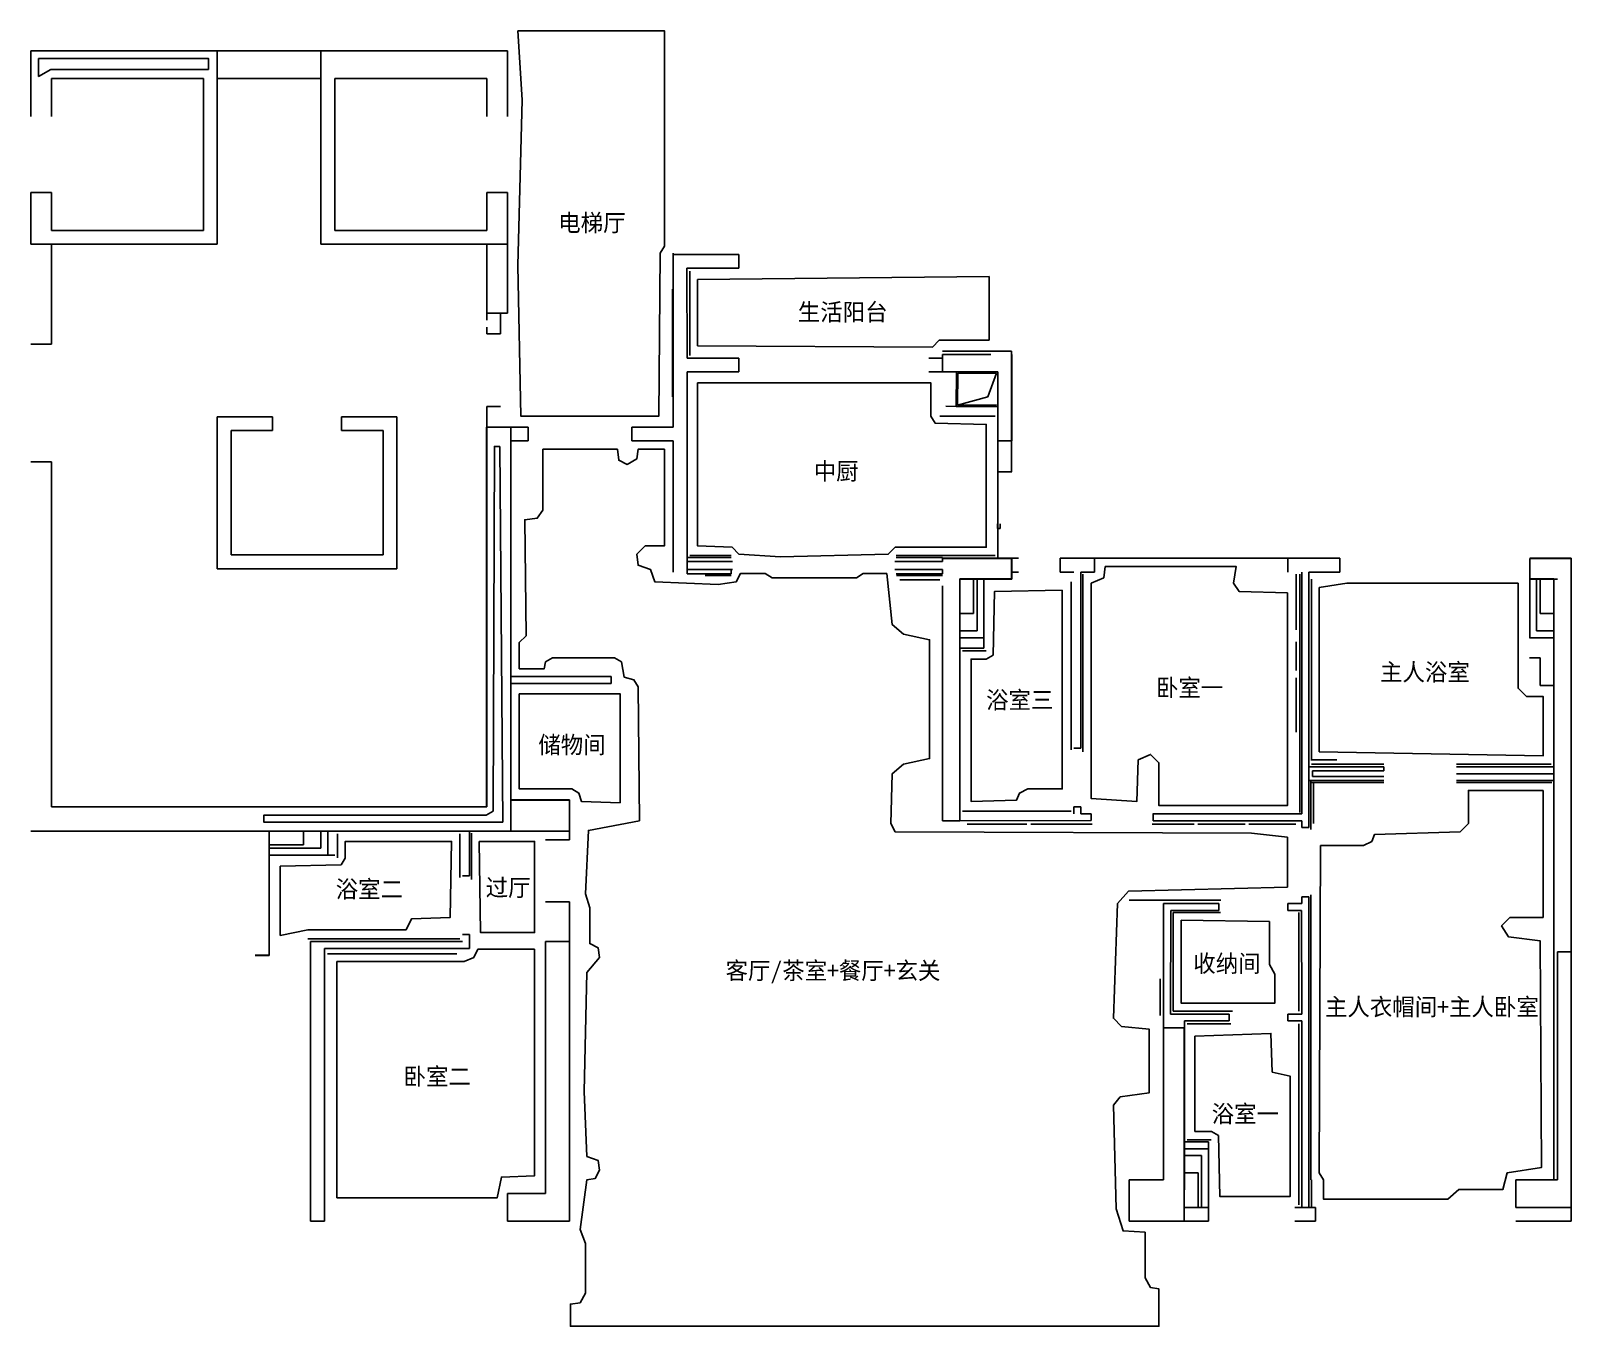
# Model space of a CAD drawing. Header units: millimetres. Extents: x 52161428 to 52183728, y 227794300 to 227813060.
import ezdxf
from ezdxf.enums import TextEntityAlignment as Align

# ---------------------------------------------------------------- set-up
doc = ezdxf.new("R2010")
doc.units = ezdxf.units.MM
for name, color, linetype in [('ROOM', 3, 'Continuous'), ('ROOM_NAME', 1, 'Continuous'), ('SEAL', 5, 'Continuous'), ('WALL_STRICT', 7, 'Continuous')]:
    doc.layers.add(name, color=color, linetype=linetype)

msp = doc.modelspace()

# ---------------------------------------------------------------- linework, layer by layer
at = {"layer": 'ROOM'}
for points in [[(52168480, 227813060), (52168540, 227812060), (52168480, 227809660), (52168520, 227807480), (52170520, 227807480), (52170540, 227809840), (52170600, 227809940), (52170600, 227813060)], [(52161540, 227812660), (52161540, 227812400), (52161720, 227812500), (52164000, 227812500), (52164000, 227812660)], [(52171080, 227809460), (52171080, 227808500), (52174480, 227808480), (52174580, 227808580), (52175300, 227808580), (52175300, 227809500)], [(52171080, 227807960), (52171080, 227805600), (52171580, 227805580), (52171680, 227805480), (52172280, 227805440), (52173840, 227805480), (52173940, 227805580), (52175260, 227805580), (52175260, 227807360), (52174520, 227807380), (52174460, 227807480), (52174460, 227807960)], [(52168220, 227807040), (52168140, 227807040), (52168120, 227801760), (52168020, 227801700), (52164800, 227801700), (52164800, 227801600), (52168260, 227801600)], [(52168840, 227807000), (52168840, 227806120), (52168760, 227806000), (52168580, 227805980), (52168600, 227804300), (52168500, 227804200), (52168500, 227803820), (52168860, 227803820), (52168880, 227803920), (52168980, 227803980), (52169880, 227803980), (52169980, 227803920), (52170020, 227803700), (52170160, 227803660), (52170220, 227803560), (52170240, 227801620), (52169500, 227801480), (52169460, 227800560), (52169520, 227800360), (52169520, 227799840), (52169640, 227799780), (52169660, 227799640), (52169480, 227799420), (52169440, 227797700), (52169480, 227796760), (52169640, 227796700), (52169660, 227796560), (52169600, 227796440), (52169480, 227796420), (52169380, 227795700), (52169460, 227795500), (52169460, 227794780), (52169380, 227794640), (52169240, 227794620), (52169240, 227794300), (52177760, 227794300), (52177760, 227794840), (52177640, 227794860), (52177560, 227795000), (52177560, 227795660), (52177240, 227795680), (52177140, 227796000), (52177100, 227797500), (52177200, 227797620), (52177620, 227797680), (52177620, 227798600), (52177220, 227798640), (52177100, 227798760), (52177160, 227800420), (52177320, 227800600), (52179620, 227800660), (52179620, 227801380), (52179100, 227801440), (52173940, 227801460), (52173880, 227801580), (52173900, 227802300), (52174060, 227802440), (52174440, 227802520), (52174440, 227804240), (52174060, 227804320), (52173900, 227804460), (52173820, 227805200), (52173480, 227805200), (52173380, 227805140), (52172160, 227805140), (52172060, 227805200), (52171700, 227805200), (52171640, 227805080), (52171380, 227805040), (52170460, 227805080), (52170400, 227805260), (52170220, 227805320), (52170200, 227805480), (52170320, 227805600), (52170600, 227805600), (52170600, 227807000), (52170220, 227807000), (52170200, 227806860), (52170060, 227806780), (52169940, 227806840), (52169920, 227807000)], [(52176980, 227805300), (52176960, 227805140), (52176780, 227805060), (52176780, 227801940), (52177440, 227801900), (52177460, 227802500), (52177640, 227802580), (52177760, 227802460), (52177760, 227801840), (52179620, 227801840), (52179620, 227804920), (52178920, 227804940), (52178840, 227805060), (52178880, 227805300)], [(52180080, 227805000), (52180080, 227802620), (52183320, 227802560), (52183320, 227803420), (52183080, 227803420), (52182960, 227803540), (52182960, 227805060), (52180480, 227805060)], [(52176360, 227804960), (52175380, 227804940), (52175360, 227804020), (52175260, 227803960), (52175040, 227803960), (52175040, 227801900), (52175700, 227801920), (52175740, 227802020), (52175860, 227802080), (52176360, 227802080)], [(52168500, 227803460), (52168500, 227802080), (52169260, 227802080), (52169360, 227802020), (52169400, 227801900), (52169960, 227801880), (52169960, 227803460)], [(52183320, 227802060), (52182240, 227802060), (52182240, 227801580), (52182120, 227801460), (52180880, 227801420), (52180840, 227801320), (52180720, 227801260), (52180100, 227801260), (52180080, 227796520), (52180140, 227796420), (52180140, 227796140), (52181940, 227796140), (52182100, 227796280), (52182740, 227796280), (52182800, 227796520), (52183300, 227796600), (52183280, 227799880), (52182820, 227799940), (52182720, 227800100), (52182840, 227800220), (52183320, 227800220)], [(52165040, 227800960), (52165040, 227799960), (52165440, 227800040), (52166860, 227800040), (52166940, 227800200), (52167500, 227800220), (52167520, 227801320), (52165980, 227801320), (52165980, 227801080), (52165920, 227800980)], [(52167920, 227801320), (52167940, 227800000), (52168720, 227800000), (52168720, 227801320)], [(52178080, 227800180), (52178080, 227798980), (52179440, 227798980), (52179440, 227799400), (52179360, 227799540), (52179360, 227800160)], [(52168720, 227799760), (52167900, 227799760), (52167840, 227799640), (52167700, 227799580), (52165860, 227799580), (52165860, 227796160), (52168180, 227796160), (52168240, 227796460), (52168720, 227796480)], [(52178280, 227798500), (52178280, 227797120), (52178520, 227797120), (52178620, 227797060), (52178640, 227796180), (52179660, 227796180), (52179660, 227797920), (52179400, 227797980), (52179380, 227798540)]]:
    msp.add_lwpolyline(points, close=True, dxfattribs=at)
at = {"layer": 'SEAL'}
msp.add_line((52176828, 227805421), (52179628, 227805421), dxfattribs=at)
at = {"layer": 'WALL_STRICT'}
for p, q in [((52164128, 227812770), (52161428, 227812770)), ((52161428, 227812770), (52161428, 227811820)), ((52164128, 227809970), (52164128, 227812770)), ((52164128, 227812770), (52165628, 227812770)), ((52165628, 227809970), (52165628, 227812770)), ((52165628, 227812770), (52168328, 227812770)), ((52165628, 227812770), (52165628, 227812370)), ((52168328, 227812770), (52168328, 227811820)), ((52161728, 227811820), (52161728, 227812370)), ((52161728, 227812370), (52163928, 227812370)), ((52163928, 227812370), (52163928, 227810170)), ((52165628, 227812370), (52164128, 227812370)), ((52168028, 227812370), (52165828, 227812370)), ((52165828, 227812370), (52165828, 227810170)), ((52168028, 227811820), (52168028, 227812370)), ((52161728, 227810720), (52161428, 227810720)), ((52161428, 227810720), (52161428, 227809970)), ((52161728, 227810170), (52161728, 227810720)), ((52168028, 227810170), (52168028, 227810720)), ((52168028, 227810720), (52168328, 227810720)), ((52168328, 227810720), (52168328, 227809970)), ((52163928, 227810170), (52161728, 227810170)), ((52165828, 227810170), (52168028, 227810170)), ((52161428, 227809970), (52164128, 227809970)), ((52161728, 227809970), (52161428, 227809970)), ((52161728, 227808520), (52161728, 227809970)), ((52168328, 227809970), (52165628, 227809970)), ((52168028, 227809970), (52168028, 227808870)), ((52168328, 227809970), (52168028, 227809970)), ((52168328, 227808970), (52168328, 227809970)), ((52170728, 227807320), (52170728, 227809840)), ((52170728, 227807321), (52170728, 227809821)), ((52170728, 227809821), (52171678, 227809821)), ((52171678, 227809821), (52171678, 227809621)), ((52171678, 227809621), (52170927, 227809621)), ((52170927, 227809621), (52170928, 227808321)), ((52170968, 227809580), (52170968, 227808360)), ((52170718, 227809320), (52170718, 227807760)), ((52168028, 227808970), (52168328, 227808970)), ((52168228, 227808670), (52168228, 227808970)), ((52168028, 227808770), (52168028, 227808670)), ((52168028, 227808670), (52168028, 227808770)), ((52168028, 227808770), (52168028, 227808770)), ((52168028, 227808670), (52168228, 227808670)), ((52168228, 227808670), (52168028, 227808670)), ((52168228, 227808770), (52168228, 227808770)), ((52168228, 227808770), (52168228, 227808670)), ((52161428, 227808520), (52161728, 227808520)), ((52174627, 227808421), (52175627, 227808421)), ((52174628, 227808120), (52174628, 227808370)), ((52174628, 227808370), (52175328, 227808370)), ((52175328, 227808370), (52175328, 227808370)), ((52175627, 227808421), (52175627, 227806671)), ((52175628, 227808370), (52175628, 227807120)), ((52170928, 227808321), (52171678, 227808321)), ((52171678, 227808321), (52171678, 227808121)), ((52174427, 227808321), (52174627, 227808321)), ((52174627, 227808321), (52174627, 227808121)), ((52171678, 227808121), (52170928, 227808121)), ((52170928, 227808121), (52170928, 227805221)), ((52174627, 227808121), (52174427, 227808121)), ((52175426, 227808121), (52174627, 227808120)), ((52175428, 227808120), (52174628, 227808120)), ((52174826, 227807620), (52174828, 227808120)), ((52174828, 227808120), (52175428, 227808121)), ((52174846, 227807640), (52174848, 227808100)), ((52174848, 227808100), (52175408, 227808101)), ((52175281, 227807759), (52175408, 227808101)), ((52175427, 227806671), (52175426, 227808121)), ((52175428, 227808121), (52175426, 227807621)), ((52175428, 227807120), (52175428, 227808120)), ((52174846, 227807640), (52175281, 227807759)), ((52168228, 227807619), (52168028, 227807619)), ((52168028, 227807619), (52168028, 227807320)), ((52174587, 227807481), (52175388, 227807481)), ((52175428, 227807620), (52174677, 227807622)), ((52175426, 227807621), (52174826, 227807620)), ((52175406, 227807641), (52174846, 227807640)), ((52164128, 227805270), (52164128, 227807470)), ((52164128, 227807470), (52164928, 227807470)), ((52164928, 227807270), (52164328, 227807270)), ((52164328, 227807270), (52164328, 227805470)), ((52164928, 227807470), (52164928, 227807270)), ((52165928, 227807270), (52165928, 227807470)), ((52165928, 227807470), (52166728, 227807470)), ((52166528, 227807270), (52165928, 227807270)), ((52166528, 227805470), (52166528, 227807270)), ((52166728, 227807470), (52166728, 227805270)), ((52168377, 227807321), (52168027, 227807321)), ((52168027, 227807321), (52168027, 227801820)), ((52168028, 227807320), (52168228, 227807320)), ((52168028, 227801820), (52168028, 227807320)), ((52168028, 227807320), (52168377, 227807320)), ((52168377, 227801921), (52168377, 227807321)), ((52168377, 227807321), (52168628, 227807321)), ((52168377, 227807320), (52168377, 227801471)), ((52168628, 227807321), (52168628, 227807121)), ((52170128, 227807121), (52170128, 227807321)), ((52170128, 227807321), (52170728, 227807321)), ((52168628, 227807121), (52168377, 227807121)), ((52170728, 227807121), (52170128, 227807121)), ((52170728, 227805221), (52170728, 227807121)), ((52175628, 227807120), (52175428, 227807120)), ((52161428, 227806820), (52161728, 227806820)), ((52161728, 227806820), (52161728, 227801820)), ((52175627, 227806671), (52175427, 227806671)), ((52175427, 227805421), (52175427, 227806671)), ((52175427, 227806671), (52175628, 227806671)), ((52175423, 227805853), (52175423, 227805918)), ((52175463, 227805918), (52175463, 227805853)), ((52175463, 227805853), (52175423, 227805853)), ((52164328, 227805470), (52166528, 227805470)), ((52166728, 227805270), (52164128, 227805270)), ((52170928, 227805198), (52170928, 227805433)), ((52170928, 227805433), (52171568, 227805433)), ((52170928, 227805198), (52170928, 227805433)), ((52170928, 227805433), (52171568, 227805433)), ((52171568, 227805433), (52170928, 227805433)), ((52171568, 227805373), (52170928, 227805373)), ((52170928, 227805373), (52170929, 227805258)), ((52171568, 227805373), (52170928, 227805373)), ((52170928, 227805373), (52170929, 227805258)), ((52171588, 227805373), (52170928, 227805373)), ((52171588, 227805258), (52170928, 227805258)), ((52170929, 227805258), (52171568, 227805258)), ((52170929, 227805258), (52171568, 227805258)), ((52170968, 227805460), (52171568, 227805460)), ((52171568, 227805258), (52171568, 227805198)), ((52171568, 227805258), (52171568, 227805198)), ((52173938, 227805373), (52174628, 227805373)), ((52173938, 227805258), (52174628, 227805258)), ((52175388, 227805460), (52173958, 227805460)), ((52173958, 227805433), (52174628, 227805433)), ((52173958, 227805433), (52174628, 227805433)), ((52174628, 227805373), (52173958, 227805373)), ((52174628, 227805373), (52173958, 227805373)), ((52173958, 227805258), (52174628, 227805258)), ((52173958, 227805258), (52174627, 227805258)), ((52175627, 227805421), (52174627, 227805421)), ((52174627, 227805258), (52174627, 227805198)), ((52174628, 227805433), (52174628, 227805373)), ((52174628, 227805433), (52174628, 227805373)), ((52174628, 227805420), (52175628, 227805420)), ((52174628, 227805258), (52174628, 227805198)), ((52175628, 227805421), (52175427, 227805421)), ((52175627, 227805121), (52175627, 227805421)), ((52175728, 227805421), (52175628, 227805421)), ((52175628, 227805421), (52175628, 227805221)), ((52175628, 227805420), (52175628, 227805120)), ((52176828, 227805421), (52176328, 227805421)), ((52176328, 227805421), (52176328, 227805221)), ((52176828, 227805221), (52176828, 227805421)), ((52179628, 227805221), (52179628, 227805421)), ((52179628, 227805421), (52180378, 227805421)), ((52180378, 227805421), (52180378, 227805221)), ((52183128, 227805421), (52183728, 227805421)), ((52183128, 227805120), (52183128, 227805420)), ((52183128, 227805420), (52183528, 227805420)), ((52183528, 227805420), (52183528, 227805420)), ((52183528, 227805420), (52183728, 227805420)), ((52183728, 227805421), (52183728, 227796021)), ((52183728, 227805420), (52183728, 227799720)), ((52171568, 227805198), (52170928, 227805198)), ((52171568, 227805198), (52170928, 227805198)), ((52171565, 227805170), (52171192, 227805170)), ((52174628, 227805198), (52173958, 227805198)), ((52174627, 227805198), (52173958, 227805198)), ((52173961, 227805170), (52174628, 227805170)), ((52174008, 227805110), (52174588, 227805110)), ((52174628, 227801620), (52174628, 227805020)), ((52174628, 227805020), (52174628, 227805020)), ((52174877, 227801621), (52174877, 227805121)), ((52174877, 227805121), (52175627, 227805121)), ((52174877, 227804621), (52174877, 227805121)), ((52174877, 227805121), (52175077, 227805121)), ((52175628, 227805120), (52174878, 227805120)), ((52174878, 227805120), (52174878, 227801620)), ((52175077, 227804621), (52175077, 227805121)), ((52175127, 227804371), (52175127, 227805121)), ((52175227, 227805121), (52175227, 227804271)), ((52175628, 227805221), (52175728, 227805221)), ((52176328, 227805221), (52176528, 227805221)), ((52176488, 227805080), (52176488, 227802645)), ((52176628, 227802670), (52176628, 227805221)), ((52176628, 227805221), (52176828, 227805221)), ((52176658, 227805190), (52176658, 227802620)), ((52179748, 227804383), (52179748, 227805190)), ((52179798, 227801740), (52179798, 227805190)), ((52179828, 227801720), (52179828, 227805221)), ((52180378, 227805221), (52179928, 227805221)), ((52179928, 227805221), (52179928, 227801520)), ((52179968, 227802492), (52179968, 227805120)), ((52183477, 227805121), (52183127, 227805121)), ((52183127, 227805121), (52183127, 227804271)), ((52183528, 227805120), (52183128, 227805120)), ((52183227, 227804371), (52183227, 227805121)), ((52183477, 227805121), (52183277, 227805121)), ((52183277, 227804621), (52183277, 227805121)), ((52183478, 227796421), (52183477, 227805121)), ((52183477, 227804621), (52183477, 227805121)), ((52174877, 227804621), (52175077, 227804621)), ((52183477, 227804621), (52183277, 227804621)), ((52175127, 227804371), (52174877, 227804371)), ((52183227, 227804371), (52183477, 227804371)), ((52175227, 227804271), (52174877, 227804271)), ((52175227, 227804271), (52174877, 227804271)), ((52174877, 227804271), (52175227, 227804271)), ((52175227, 227804121), (52175227, 227804271)), ((52179748, 227804213), (52179748, 227803798)), ((52183126, 227804271), (52183477, 227804271)), ((52183127, 227804271), (52183477, 227804271)), ((52183477, 227804271), (52183477, 227803581)), ((52174877, 227804121), (52175227, 227804121)), ((52175227, 227804121), (52174877, 227804121)), ((52175257, 227804080), (52174917, 227804080)), ((52183277, 227803981), (52183126, 227803981)), ((52183277, 227803601), (52183277, 227803981)), ((52168377, 227803710), (52169828, 227803710)), ((52169828, 227803710), (52169828, 227803610)), ((52179748, 227803688), (52179748, 227802901)), ((52169828, 227803610), (52168377, 227803610)), ((52183277, 227803581), (52183277, 227803601)), ((52183277, 227803601), (52183277, 227803601)), ((52183477, 227803581), (52183277, 227803581)), ((52176528, 227802670), (52176628, 227802670)), ((52179928, 227802201), (52179928, 227802401)), ((52179928, 227802401), (52181018, 227802401)), ((52179928, 227802401), (52181017, 227802401)), ((52179968, 227802501), (52180333, 227802501)), ((52180413, 227802441), (52179968, 227802441)), ((52181018, 227802342), (52179982, 227802342)), ((52181017, 227802441), (52180149, 227802441)), ((52181018, 227802401), (52181018, 227802342)), ((52182067, 227802441), (52183438, 227802441)), ((52183478, 227802401), (52182067, 227802401)), ((52183477, 227802401), (52182067, 227802401)), ((52183478, 227802301), (52183478, 227802401)), ((52181018, 227802202), (52179928, 227802201)), ((52181017, 227802202), (52179928, 227802202)), ((52179958, 227802202), (52179958, 227801495)), ((52181017, 227802172), (52179958, 227802172)), ((52179958, 227802172), (52179958, 227801571)), ((52179982, 227802342), (52179982, 227802262)), ((52181017, 227802342), (52179982, 227802342)), ((52179982, 227802262), (52181018, 227802262)), ((52179982, 227802262), (52181017, 227802262)), ((52179998, 227801581), (52179998, 227802172)), ((52182067, 227802301), (52183478, 227802301)), ((52182067, 227802301), (52183477, 227802301)), ((52182067, 227802301), (52183477, 227802301)), ((52183477, 227802201), (52182067, 227802201)), ((52182067, 227802172), (52183448, 227802172)), ((52183477, 227802301), (52183477, 227802201)), ((52169227, 227801921), (52168377, 227801921)), ((52168377, 227801471), (52168377, 227801920)), ((52168377, 227801920), (52169227, 227801920)), ((52169227, 227801471), (52169227, 227801921)), ((52161728, 227801820), (52168028, 227801820)), ((52168027, 227801820), (52164677, 227801820)), ((52174877, 227801720), (52174877, 227801620)), ((52174917, 227801760), (52176488, 227801760)), ((52176628, 227801820), (52176528, 227801820)), ((52176528, 227801820), (52176528, 227801720)), ((52176628, 227801721), (52176628, 227801820)), ((52176778, 227801721), (52176628, 227801721)), ((52176778, 227801624), (52176778, 227801721)), ((52177673, 227801720), (52179798, 227801720)), ((52177678, 227801620), (52177678, 227801720)), ((52177678, 227801720), (52179828, 227801720)), ((52168377, 227801471), (52161428, 227801471)), ((52164878, 227801471), (52164678, 227801471)), ((52164877, 227799671), (52164878, 227801471)), ((52165377, 227801471), (52164877, 227801471)), ((52164877, 227801471), (52164877, 227801271)), ((52164878, 227801471), (52169227, 227801471)), ((52164878, 227799670), (52164878, 227801471)), ((52165377, 227801471), (52165377, 227801271)), ((52165627, 227801221), (52165627, 227801471)), ((52165727, 227801121), (52165727, 227801471)), ((52165728, 227801121), (52165728, 227801470)), ((52165728, 227801470), (52165828, 227801470)), ((52165728, 227801121), (52165728, 227801470)), ((52167778, 227801471), (52167678, 227801471)), ((52167778, 227800821), (52167778, 227801471)), ((52169227, 227801471), (52168377, 227801471)), ((52169227, 227801471), (52168877, 227801471)), ((52169227, 227801345), (52169227, 227801471)), ((52174628, 227801621), (52174877, 227801621)), ((52174878, 227801620), (52174628, 227801620)), ((52174877, 227801620), (52176778, 227801624)), ((52174983, 227801570), (52175848, 227801570)), ((52175903, 227801570), (52176793, 227801570)), ((52178270, 227801570), (52177663, 227801570)), ((52179828, 227801621), (52177678, 227801620)), ((52179006, 227801570), (52178325, 227801570)), ((52179743, 227801570), (52179061, 227801570)), ((52179828, 227801520), (52179828, 227801621)), ((52179928, 227801520), (52179828, 227801520)), ((52165377, 227801271), (52164877, 227801271)), ((52165868, 227801431), (52165868, 227801081)), ((52167638, 227801432), (52167638, 227800796)), ((52167808, 227800771), (52167808, 227801440)), ((52168877, 227801345), (52169227, 227801345)), ((52165627, 227801221), (52164877, 227801221)), ((52164877, 227801121), (52165727, 227801121)), ((52165828, 227801121), (52165728, 227801121)), ((52167678, 227800821), (52167778, 227800821)), ((52168877, 227800445), (52169227, 227800445)), ((52169227, 227800445), (52169228, 227799871)), ((52177327, 227800471), (52178658, 227800471)), ((52178628, 227800421), (52177828, 227800420)), ((52177828, 227800420), (52177828, 227798621)), ((52178628, 227800321), (52178628, 227800421)), ((52179628, 227800320), (52179628, 227800420)), ((52179628, 227800420), (52179828, 227800420)), ((52179828, 227800420), (52179828, 227800520)), ((52179828, 227800520), (52179928, 227800520)), ((52179928, 227800520), (52179928, 227796021)), ((52179958, 227796420), (52179958, 227800545)), ((52177928, 227798821), (52177931, 227800320)), ((52177931, 227800320), (52178628, 227800321)), ((52178653, 227800290), (52177968, 227800290)), ((52177968, 227800290), (52177968, 227798861)), ((52179825, 227800320), (52179628, 227800320)), ((52179787, 227798861), (52179787, 227800290)), ((52179827, 227798821), (52179825, 227800320)), ((52167638, 227799910), (52165439, 227799910)), ((52167678, 227799971), (52167778, 227799971)), ((52167778, 227799971), (52167778, 227799771)), ((52164677, 227799671), (52164877, 227799671)), ((52164678, 227799670), (52164878, 227799670)), ((52165478, 227795821), (52165478, 227799871)), ((52165478, 227799871), (52167678, 227799871)), ((52167778, 227799771), (52165678, 227799771)), ((52165678, 227799771), (52165678, 227795821)), ((52167778, 227799771), (52165678, 227799771)), ((52165723, 227799691), (52167598, 227799691)), ((52169227, 227799871), (52168877, 227799871)), ((52168877, 227799871), (52168877, 227796221)), ((52169228, 227799871), (52168877, 227799871)), ((52168878, 227799870), (52169227, 227799871)), ((52168878, 227796221), (52168878, 227799870)), ((52169227, 227795821), (52169227, 227799871)), ((52169227, 227799871), (52169227, 227796121)), ((52183528, 227796420), (52183528, 227799720)), ((52183528, 227799720), (52183728, 227799720)), ((52183728, 227799720), (52183528, 227799720)), ((52183728, 227799720), (52183728, 227796420)), ((52177777, 227798801), (52177776, 227799329)), ((52178776, 227798821), (52177928, 227798821)), ((52177968, 227798861), (52178827, 227798861)), ((52178776, 227798721), (52178776, 227798821)), ((52179628, 227798820), (52179827, 227798821)), ((52179628, 227798720), (52179628, 227798820)), ((52177827, 227796421), (52177827, 227798621)), ((52177827, 227798621), (52178127, 227798621)), ((52177828, 227796420), (52177828, 227798620)), ((52177828, 227798620), (52178128, 227798620)), ((52178127, 227798621), (52178127, 227795821)), ((52178128, 227798621), (52178128, 227798721)), ((52178128, 227798721), (52178776, 227798721)), ((52178128, 227798620), (52178128, 227796420)), ((52178167, 227798681), (52178802, 227798681)), ((52179828, 227798721), (52179628, 227798720)), ((52179787, 227798681), (52179787, 227796060)), ((52179787, 227798681), (52179787, 227796060)), ((52179828, 227796021), (52179828, 227798721)), ((52178518, 227797001), (52178167, 227797001)), ((52178127, 227796971), (52178478, 227796971)), ((52178478, 227796971), (52178127, 227796971)), ((52178478, 227796871), (52178127, 227796871)), ((52178127, 227796870), (52178478, 227796870)), ((52178478, 227796871), (52178128, 227796871)), ((52178378, 227796771), (52178128, 227796771)), ((52178378, 227796771), (52178377, 227796021)), ((52178477, 227796021), (52178478, 227796871)), ((52178478, 227796971), (52178478, 227796871)), ((52177327, 227795821), (52177328, 227796421)), ((52177328, 227796421), (52177827, 227796421)), ((52177328, 227795820), (52177328, 227796420)), ((52177328, 227796420), (52177828, 227796420)), ((52178128, 227796521), (52178127, 227796021)), ((52178128, 227796521), (52178328, 227796521)), ((52178128, 227796420), (52178128, 227796420)), ((52178328, 227796521), (52178327, 227796021)), ((52179967, 227796420), (52179968, 227796020)), ((52182927, 227796021), (52182928, 227796421)), ((52182928, 227796421), (52183478, 227796421)), ((52182928, 227796020), (52182928, 227796420)), ((52182928, 227796420), (52183528, 227796420)), ((52183728, 227796420), (52183728, 227796420)), ((52168327, 227796221), (52168327, 227795821)), ((52168328, 227795820), (52168328, 227796221)), ((52168328, 227796221), (52168878, 227796221)), ((52169227, 227796121), (52169227, 227796121)), ((52178127, 227796021), (52178327, 227796021)), ((52178477, 227796021), (52178128, 227796021)), ((52178477, 227795821), (52178477, 227796021)), ((52179728, 227796021), (52180027, 227796021)), ((52180027, 227796021), (52180027, 227795821)), ((52183728, 227796021), (52182927, 227796021)), ((52183728, 227796021), (52182927, 227796021)), ((52183728, 227796020), (52182928, 227796020)), ((52183728, 227795821), (52183728, 227796021)), ((52165678, 227795821), (52165478, 227795821)), ((52168327, 227795821), (52169227, 227795821)), ((52169227, 227795821), (52168328, 227795820)), ((52178128, 227795820), (52177328, 227795820)), ((52178128, 227795821), (52178477, 227795821)), ((52180027, 227795821), (52179728, 227795821)), ((52182927, 227795821), (52183728, 227795821))]:
    msp.add_line(p, q, dxfattribs=at)

# ---------------------------------------------------------------- texts
at = {"layer": 'ROOM_NAME'}
for s, p in [('电梯厅', (52169551, 227810279)), ('生活阳台', (52173182, 227808987)), ('中厨', (52173087, 227806683)), ('主人浴室', (52181610, 227803773)), ('卧室一', (52178204, 227803547)), ('浴室三', (52175745, 227803369)), ('储物间', (52169263, 227802719)), ('浴室二', (52166329, 227800630)), ('过厅', (52168338, 227800652)), ('收纳间', (52178745, 227799553)), ('客厅/茶室+餐厅+玄关', (52173041, 227799450)), ('主人衣帽间+主人卧室', (52181711, 227798924)), ('卧室二', (52167312, 227797917)), ('浴室一', (52179011, 227797376))]:
    msp.add_text(s, height=250, dxfattribs=at).set_placement(p, align=Align.MIDDLE_CENTER)

doc.saveas('drawing.dxf')
